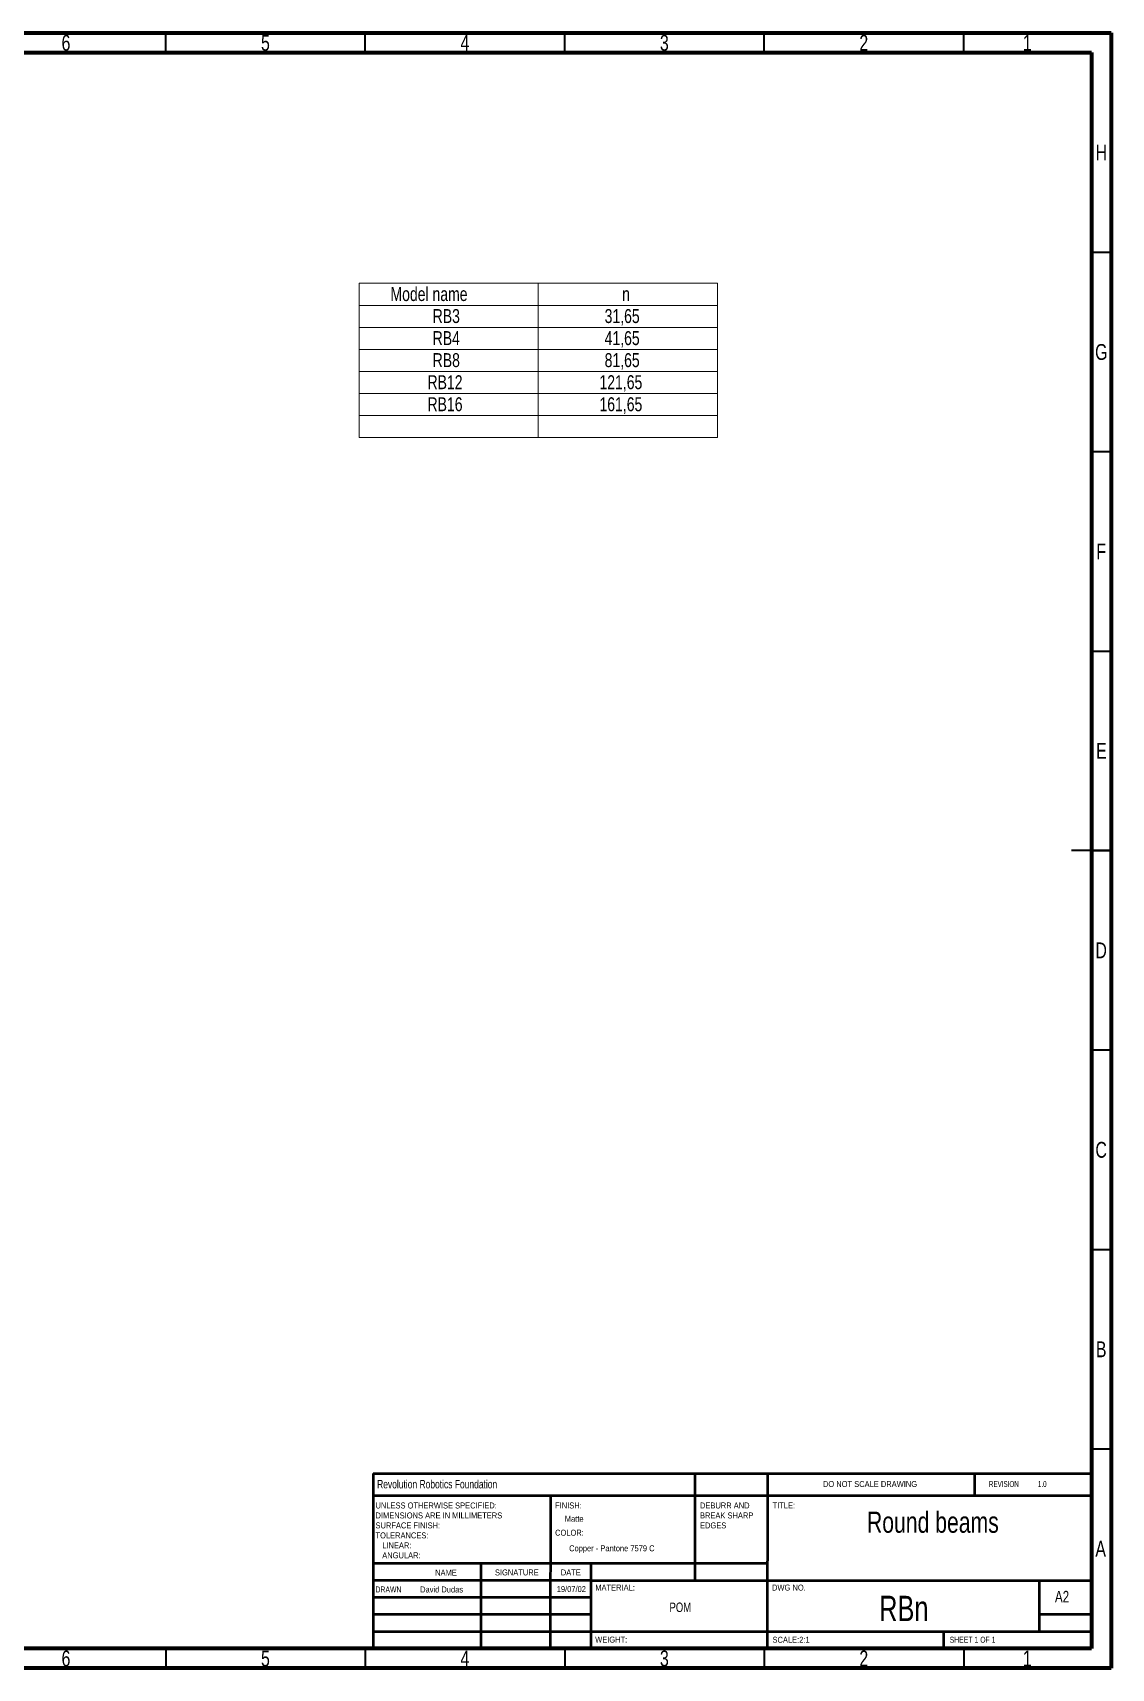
# Model space of a CAD drawing. Header units: millimetres. Extents: x 15 to 589, y 5 to 415.
# Drawn here: x 318.6 to 589, y 5 to 415 of the extents above; entities that cross this region are included whole.
import ezdxf

# ---------------------------------------------------------------- set-up
doc = ezdxf.new("R2010")
doc.units = ezdxf.units.MM
doc.styles.add('SLDTEXTSTYLE0', font='TXT', dxfattribs={"width": 0.75})
doc.styles.add('SLDTEXTSTYLE1', font='TXT', dxfattribs={"width": 0.686449})
doc.styles.add('SLDTEXTSTYLE2', font='TXT', dxfattribs={"width": 0.625})
doc.styles.add('SLDTEXTSTYLE3', font='TXT', dxfattribs={"width": 0.6875})

# ---------------------------------------------------------------- blocks, each defined once
blk = doc.blocks.new('SW_NOTE_0_1')
at = {"color": 0, "linetype": 'Continuous', "lineweight": 0, "char_height": 1.5, "attachment_point": 1, "style": 'SLDTEXTSTYLE0'}
for s, insert in [('UNLESS OTHERWISE SPECIFIED:', (0, 1.93)), ('SURFACE FINISH:', (0, -3.07)), ('DIMENSIONS ARE IN MILLIMETERS', (0, -0.57)), ('TOLERANCES:', (0, -5.57)), ('LINEAR:', (1.69, -8.07)), ('ANGULAR:', (1.69, -10.57))]:
    blk.add_mtext(s, dxfattribs=dict(at, insert=insert))
blk = doc.blocks.new('SW_NOTE_0_2')
at = {"color": 0, "linetype": 'Continuous', "lineweight": 0, "char_height": 1.5, "attachment_point": 1, "style": 'SLDTEXTSTYLE0'}
for s, insert in [('DEBURR AND', (0, 1.93)), ('BREAK SHARP', (0, -0.57)), ('EDGES', (0, -3.07))]:
    blk.add_mtext(s, dxfattribs=dict(at, insert=insert))
blk = doc.blocks.new('SW_TABLEANNOTATION_0')
at = {"color": 0, "linetype": 'Continuous', "lineweight": 18}
for p, q in [((0, 0), (0, -5.53)), ((0, 0), (44.88, 0)), ((44.88, 0), (44.88, -5.53)), ((44.88, 0), (89.76, 0)), ((89.76, 0), (89.76, -5.53)), ((0, -5.53), (0, -11.05)), ((0, -5.53), (44.88, -5.53)), ((44.88, -5.53), (44.88, -11.05)), ((44.88, -5.53), (89.76, -5.53)), ((89.76, -5.53), (89.76, -11.05)), ((0, -11.05), (0, -16.58)), ((0, -11.05), (44.88, -11.05)), ((44.88, -11.05), (44.88, -16.58)), ((44.88, -11.05), (89.76, -11.05)), ((89.76, -11.05), (89.76, -16.58)), ((0, -16.58), (0, -22.1)), ((0, -16.58), (44.88, -16.58)), ((44.88, -16.58), (44.88, -22.1)), ((44.88, -16.58), (89.76, -16.58)), ((89.76, -16.58), (89.76, -22.1)), ((0, -22.1), (0, -27.63)), ((0, -22.1), (44.88, -22.1)), ((44.88, -22.1), (44.88, -27.63)), ((44.88, -22.1), (89.76, -22.1)), ((89.76, -22.1), (89.76, -27.63)), ((0, -27.63), (0, -33.15)), ((0, -27.63), (44.88, -27.63)), ((44.88, -27.63), (44.88, -33.15)), ((44.88, -27.63), (89.76, -27.63)), ((89.76, -27.63), (89.76, -33.15)), ((0, -33.15), (0, -38.68)), ((0, -33.15), (44.88, -33.15)), ((44.88, -33.15), (44.88, -38.68)), ((44.88, -33.15), (89.76, -33.15)), ((89.76, -33.15), (89.76, -38.68)), ((0, -38.68), (44.88, -38.68)), ((44.88, -38.68), (89.76, -38.68))]:
    blk.add_line(p, q, dxfattribs=at)
at = {"color": 0, "linetype": 'Continuous', "lineweight": 0, "char_height": 3.5, "attachment_point": 1, "style": 'SLDTEXTSTYLE0'}
for s, insert in [('Model name', (7.82, -0.95)), ('n', (65.9, -0.95)), ('RB3', (18.39, -6.47)), ('31,65', (61.5, -6.47)), ('RB4', (18.39, -12)), ('41,65', (61.5, -12)), ('RB8', (18.39, -17.52)), ('81,65', (61.5, -17.52)), ('RB12', (17.1, -23.05)), ('121,65', (60.21, -23.05)), ('RB16', (17.1, -28.58)), ('161,65', (60.21, -28.58))]:
    blk.add_mtext(s, dxfattribs=dict(at, insert=insert))

msp = doc.modelspace()

# ---------------------------------------------------------------- linework, layer by layer
at = {"color": 7, "linetype": 'Continuous', "lineweight": 70}
for p, q in [((15, 415), (589, 415)), ((589, 415), (589, 5)), ((20, 410), (584, 410)), ((584, 410), (584, 10)), ((584, 10), (20, 10)), ((589, 5), (15, 5))]:
    msp.add_line(p, q, dxfattribs=at)
at = {"color": 7, "linetype": 'Continuous', "lineweight": 35}
for p, q in [((352, 410), (352, 415)), ((402, 410), (402, 415)), ((452, 410), (452, 415)), ((502, 410), (502, 415)), ((552, 410), (552, 415)), ((584, 360), (589, 360)), ((584, 310), (589, 310)), ((584, 260), (589, 260)), ((589, 210), (579, 210)), ((584, 210), (589, 210)), ((584, 160), (589, 160)), ((584, 110), (589, 110)), ((584, 60), (589, 60)), ((352, 10), (352, 5)), ((402, 10), (402, 5)), ((452, 10), (452, 5)), ((502, 10), (502, 5)), ((552, 10), (552, 5))]:
    msp.add_line(p, q, dxfattribs=at)
at = {"color": 7, "linetype": 'Continuous', "lineweight": 50}
for p, q in [((404, 53.839), (403.976, 10)), ((404, 53.839), (584, 53.839)), ((484.6, 53.839), (484.585, 26.956)), ((502.8, 53.839), (502.776, 9.946)), ((554.797, 48.226), (554.8, 53.839)), ((583.997, 48.226), (403.997, 48.226)), ((448.396, 48.226), (448.375, 9.976)), ((502.8, 31.25), (404, 31.25)), ((430.991, 31.25), (430.991, 10)), ((458.6, 10), (458.6, 31.25)), ((458.6, 27), (404, 27)), ((458.6, 27), (584, 27)), ((571, 14.25), (571, 27)), ((458.6, 22.75), (404, 22.75)), ((458.6, 18.5), (404, 18.5)), ((584, 18.5), (571, 18.5)), ((404, 14.25), (584, 14.25)), ((547, 10), (547, 14.25))]:
    msp.add_line(p, q, dxfattribs=at)

# ---------------------------------------------------------------- block references
at = {"color": 7, "linetype": 'Continuous', "lineweight": 0}
for name, p in [('SW_TABLEANNOTATION_0', (400.49, 352.19)), ('SW_NOTE_0_1', (404.554, 44.632)), ('SW_NOTE_0_2', (485.894, 44.632))]:
    msp.add_blockref(name, p, dxfattribs=at)

# ---------------------------------------------------------------- texts
for s, insert, char_height, attachment_point, style in [('6', (326.96, 414.452), 3.969, 2, 'SLDTEXTSTYLE0'), ('5', (376.96, 414.452), 3.969, 2, 'SLDTEXTSTYLE0'), ('4', (426.96, 414.452), 3.969, 2, 'SLDTEXTSTYLE0'), ('3', (476.96, 414.452), 3.969, 2, 'SLDTEXTSTYLE0'), ('2', (526.96, 414.452), 3.969, 2, 'SLDTEXTSTYLE0'), ('1', (567.96, 414.452), 3.969, 2, 'SLDTEXTSTYLE0'), ('H', (586.49, 386.952), 3.969, 2, 'SLDTEXTSTYLE0'), ('G', (586.487, 336.952), 3.969, 2, 'SLDTEXTSTYLE0'), ('F', (586.458, 286.952), 3.969, 2, 'SLDTEXTSTYLE0'), ('E', (586.508, 236.952), 3.969, 2, 'SLDTEXTSTYLE0'), ('D', (586.453, 186.952), 3.969, 2, 'SLDTEXTSTYLE0'), ('C', (586.459, 136.952), 3.969, 2, 'SLDTEXTSTYLE0'), ('B', (586.471, 86.952), 3.969, 2, 'SLDTEXTSTYLE0'), ('Revolution Robotics Foundation', (404.963, 52.212), 2.11667, 1, 'SLDTEXTSTYLE0'), ('DO NOT SCALE DRAWING', (516.715, 51.937), 1.5, 1, 'SLDTEXTSTYLE0'), ('REVISION           1.0', (558.327, 51.937), 1.5, 1, 'SLDTEXTSTYLE2'), ('FINISH:', (449.564, 46.566), 1.5, 1, 'SLDTEXTSTYLE0'), ('TITLE:', (504.09, 46.576), 1.5, 1, 'SLDTEXTSTYLE0'), ('Matte', (452.005, 43.238), 1.4986, 1, 'SLDTEXTSTYLE0'), ('Round beams', (544.275, 44.266), 5.29167, 2, 'SLDTEXTSTYLE0'), ('COLOR:', (449.564, 39.742), 1.5, 1, 'SLDTEXTSTYLE0'), ('A', (586.34, 36.952), 3.969, 2, 'SLDTEXTSTYLE0'), ('Copper - Pantone 7579 C', (463.799, 35.826), 1.4986, 2, 'SLDTEXTSTYLE0'), ('NAME', (419.506, 29.716), 1.5, 1, 'SLDTEXTSTYLE0'), ('SIGNATURE', (434.494, 29.776), 1.5, 1, 'SLDTEXTSTYLE0'), ('DATE', (451.008, 29.776), 1.5, 1, 'SLDTEXTSTYLE0'), ('DRAWN', (404.554, 25.505), 1.5, 1, 'SLDTEXTSTYLE1'), ('David Dudas', (421.125, 25.503), 1.4986, 2, 'SLDTEXTSTYLE0'), ('19/07/02', (453.647, 25.603), 1.4986, 2, 'SLDTEXTSTYLE0'), ('MATERIAL:', (459.646, 25.986), 1.5, 1, 'SLDTEXTSTYLE0'), ('DWG NO.', (503.953, 25.986), 1.5, 1, 'SLDTEXTSTYLE0'), ('POM', (480.966, 21.486), 2.3813, 2, 'SLDTEXTSTYLE0'), ('RBn', (536.992, 23.181), 6.35, 2, 'SLDTEXTSTYLE0'), ('A2', (574.871, 24.406), 2.9104, 1, 'SLDTEXTSTYLE0'), ('WEIGHT:', (459.618, 12.949), 1.4986, 1, 'SLDTEXTSTYLE0'), ('SCALE:2:1', (504.074, 12.9), 1.5, 1, 'SLDTEXTSTYLE0'), ('SHEET 1 OF 1', (548.478, 12.9), 1.5, 1, 'SLDTEXTSTYLE3'), ('6', (326.96, 9.452), 3.969, 2, 'SLDTEXTSTYLE0'), ('5', (376.96, 9.452), 3.969, 2, 'SLDTEXTSTYLE0'), ('4', (426.96, 9.452), 3.969, 2, 'SLDTEXTSTYLE0'), ('3', (476.96, 9.452), 3.969, 2, 'SLDTEXTSTYLE0'), ('2', (526.96, 9.452), 3.969, 2, 'SLDTEXTSTYLE0'), ('1', (567.96, 9.452), 3.969, 2, 'SLDTEXTSTYLE0')]:
    msp.add_mtext(s, dxfattribs=dict(at, insert=insert, char_height=char_height, attachment_point=attachment_point, style=style))

doc.saveas('drawing.dxf')
